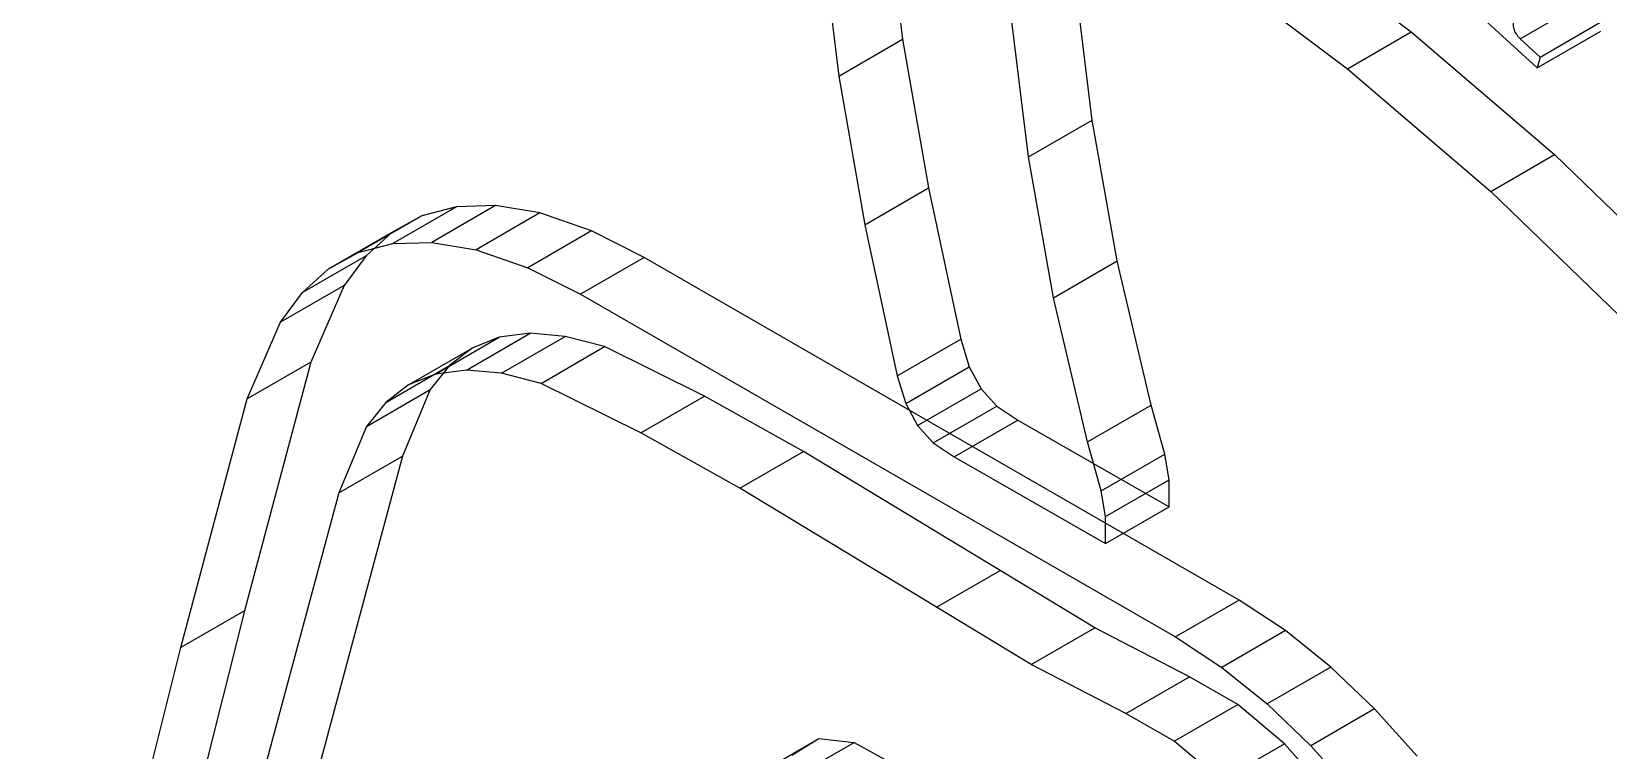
# Paper-space layout 'Sheet2' of a CAD drawing. Header units: inches. Extents: x 0 to 16.3, y 0 to 11.5.
# Drawn here: x 13.232 to 14.108, y 9.899 to 10.299 of the extents above; entities that cross this region are included whole.
import ezdxf

# ---------------------------------------------------------------- set-up
doc = ezdxf.new("R2010")
doc.units = ezdxf.units.IN
doc.header["$MEASUREMENT"] = 0

psp = doc.layouts.new('Sheet2')

# ---------------------------------------------------------------- linework, layer by layer
at = {"color": 7, "linetype": 'Continuous', "lineweight": 25}
for p, q in [((13.705828, 10.375427), (13.715876, 10.29443)), ((13.670473, 10.355016), (13.68052, 10.27402)), ((13.916141, 10.360457), (13.998355, 10.298502)), ((13.880786, 10.340047), (13.963, 10.278092)), ((13.821215, 10.249563), (13.811761, 10.326305)), ((14.068255, 10.278596), (14.016902, 10.325584)), ((14.058931, 10.294723), (14.094286, 10.315133)), ((13.78586, 10.229153), (13.776406, 10.305895)), ((14.070019, 10.28457), (14.105375, 10.30498)), ((13.68052, 10.27402), (13.715876, 10.29443)), ((13.715876, 10.29443), (13.730168, 10.211862)), ((13.963, 10.278092), (13.998355, 10.298502)), ((13.998355, 10.298502), (14.077926, 10.230395)), ((14.058931, 10.294723), (14.070019, 10.28457)), ((14.068255, 10.278596), (14.10361, 10.299006)), ((14.070019, 10.28457), (14.068255, 10.278596)), ((13.68052, 10.27402), (13.694813, 10.191452)), ((13.963, 10.278092), (14.04257, 10.209985)), ((13.78586, 10.229153), (13.821215, 10.249563)), ((13.834973, 10.171314), (13.821215, 10.249563)), ((14.04257, 10.209985), (14.077926, 10.230395)), ((14.077926, 10.230395), (14.154792, 10.155993)), ((13.799617, 10.150904), (13.78586, 10.229153)), ((13.694813, 10.191452), (13.730168, 10.211862)), ((13.730168, 10.211862), (13.748188, 10.127899)), ((14.04257, 10.209985), (14.119436, 10.135583)), ((13.448905, 10.196363), (13.41355, 10.175953)), ((13.448905, 10.196363), (13.432244, 10.187188)), ((13.468043, 10.201417), (13.432688, 10.181007)), ((13.468043, 10.201417), (13.448905, 10.196363)), ((13.489817, 10.202054), (13.454462, 10.181644)), ((13.489817, 10.202054), (13.468043, 10.201417)), ((13.514387, 10.19798), (13.479031, 10.17757)), ((13.514387, 10.19798), (13.489817, 10.202054)), ((13.543098, 10.18801), (13.514387, 10.19798)), ((13.432244, 10.187188), (13.396889, 10.166778)), ((13.432244, 10.187188), (13.417902, 10.174187)), ((13.543098, 10.18801), (13.507743, 10.1676)), ((13.572289, 10.173206), (13.543098, 10.18801)), ((13.694813, 10.191452), (13.712833, 10.107489)), ((13.41355, 10.175953), (13.432688, 10.181007)), ((13.432688, 10.181007), (13.454462, 10.181644)), ((13.454462, 10.181644), (13.479031, 10.17757)), ((13.479031, 10.17757), (13.507743, 10.1676)), ((13.417902, 10.174187), (13.382547, 10.153777)), ((13.396889, 10.166778), (13.41355, 10.175953)), ((13.417902, 10.174187), (13.405719, 10.157657)), ((13.572289, 10.173206), (13.536934, 10.152796)), ((13.902725, 9.98293), (13.572289, 10.173206)), ((13.799617, 10.150904), (13.834973, 10.171314)), ((13.853851, 10.091247), (13.834973, 10.171314)), ((13.382547, 10.153777), (13.396889, 10.166778)), ((13.507743, 10.1676), (13.536934, 10.152796)), ((13.405719, 10.157657), (13.370364, 10.137247)), ((13.370364, 10.137247), (13.382547, 10.153777)), ((13.405719, 10.157657), (13.387196, 10.115188)), ((13.536934, 10.152796), (13.86737, 9.96252)), ((13.818496, 10.070837), (13.799617, 10.150904)), ((13.35184, 10.094778), (13.370364, 10.137247)), ((13.456416, 10.108508), (13.491771, 10.128919)), ((13.473584, 10.11073), (13.508939, 10.131141)), ((13.491771, 10.128919), (13.476862, 10.122898)), ((13.508939, 10.131141), (13.491771, 10.128919)), ((13.493094, 10.109049), (13.528449, 10.129459)), ((13.528449, 10.129459), (13.508939, 10.131141)), ((13.550384, 10.123771), (13.528449, 10.129459)), ((13.712833, 10.107489), (13.748188, 10.127899)), ((13.748188, 10.127899), (13.752916, 10.112494)), ((13.441507, 10.102488), (13.476862, 10.122898)), ((13.476862, 10.122898), (13.464127, 10.113182)), ((13.515029, 10.10336), (13.550384, 10.123771)), ((13.605903, 10.096216), (13.550384, 10.123771)), ((13.387196, 10.115188), (13.350412, 9.977066)), ((13.387196, 10.115188), (13.35184, 10.094778)), ((13.428772, 10.092772), (13.464127, 10.113182)), ((13.456416, 10.108508), (13.441507, 10.102488)), ((13.464127, 10.113182), (13.453485, 10.099877)), ((13.473584, 10.11073), (13.456416, 10.108508)), ((13.493094, 10.109049), (13.473584, 10.11073)), ((13.515029, 10.10336), (13.493094, 10.109049)), ((13.712833, 10.107489), (13.717561, 10.092083)), ((13.717561, 10.092083), (13.752916, 10.112494)), ((13.752916, 10.112494), (13.75942, 10.100336)), ((13.418129, 10.079466), (13.453485, 10.099877)), ((13.441507, 10.102488), (13.428772, 10.092772)), ((13.453485, 10.099877), (13.43814, 10.062911)), ((13.570547, 10.075805), (13.515029, 10.10336)), ((13.724064, 10.079925), (13.75942, 10.100336)), ((13.75942, 10.100336), (13.768242, 10.090727)), ((13.315056, 9.956656), (13.35184, 10.094778)), ((13.428772, 10.092772), (13.418129, 10.079466)), ((13.570547, 10.075805), (13.605903, 10.096216)), ((13.660889, 10.06555), (13.605903, 10.096216)), ((13.717561, 10.092083), (13.724064, 10.079925)), ((13.732887, 10.070317), (13.768242, 10.090727)), ((13.768242, 10.090727), (13.779928, 10.082969)), ((13.818496, 10.070837), (13.853851, 10.091247)), ((13.861434, 10.064095), (13.853851, 10.091247)), ((13.744573, 10.062559), (13.779928, 10.082969)), ((13.779928, 10.082969), (13.863973, 10.034791)), ((13.418129, 10.079466), (13.402784, 10.042501)), ((13.625534, 10.04514), (13.570547, 10.075805)), ((13.724064, 10.079925), (13.732887, 10.070317)), ((13.625534, 10.04514), (13.660889, 10.06555)), ((13.769973, 9.999456), (13.660889, 10.06555)), ((13.732887, 10.070317), (13.744573, 10.062559)), ((13.826078, 10.043685), (13.818496, 10.070837)), ((13.826078, 10.043685), (13.861434, 10.064095)), ((13.863911, 10.049742), (13.861434, 10.064095)), ((13.43814, 10.062911), (13.37913, 9.84379)), ((13.402784, 10.042501), (13.43814, 10.062911)), ((13.744573, 10.062559), (13.828618, 10.01438)), ((13.828556, 10.029332), (13.863911, 10.049742)), ((13.863973, 10.034791), (13.863911, 10.049742)), ((13.402784, 10.042501), (13.343775, 9.823379)), ((13.734617, 9.979046), (13.625534, 10.04514)), ((13.828556, 10.029332), (13.826078, 10.043685)), ((13.828618, 10.01438), (13.828556, 10.029332)), ((13.828618, 10.01438), (13.863973, 10.034791)), ((13.734617, 9.979046), (13.769973, 9.999456)), ((13.822609, 9.967604), (13.769973, 9.999456)), ((13.350412, 9.977066), (13.267435, 9.647595)), ((13.350412, 9.977066), (13.315056, 9.956656)), ((13.787254, 9.947194), (13.734617, 9.979046)), ((13.902725, 9.98293), (13.86737, 9.96252)), ((13.928545, 9.966019), (13.902725, 9.98293)), ((13.787254, 9.947194), (13.822609, 9.967604)), ((13.875235, 9.94038), (13.822609, 9.967604)), ((13.86737, 9.96252), (13.89319, 9.945609)), ((13.928545, 9.966019), (13.89319, 9.945609)), ((13.953645, 9.945802), (13.928545, 9.966019)), ((13.23208, 9.627185), (13.315056, 9.956656)), ((13.83988, 9.91997), (13.787254, 9.947194)), ((13.89319, 9.945609), (13.918289, 9.925392)), ((13.953645, 9.945802), (13.918289, 9.925392)), ((13.977991, 9.922496), (13.953645, 9.945802)), ((13.83988, 9.91997), (13.875235, 9.94038)), ((13.902034, 9.924939), (13.875235, 9.94038)), ((13.866679, 9.904529), (13.902034, 9.924939)), ((13.927988, 9.903114), (13.902034, 9.924939)), ((13.918289, 9.925392), (13.942635, 9.902086)), ((13.866679, 9.904529), (13.83988, 9.91997)), ((13.977991, 9.922496), (13.942635, 9.902086)), ((14.001551, 9.896319), (13.977991, 9.922496)), ((13.633992, 9.885605), (13.669348, 9.906015)), ((13.654297, 9.896826), (13.669348, 9.906015)), ((13.669348, 9.906015), (13.68897, 9.903961)), ((13.653615, 9.883551), (13.68897, 9.903961)), ((13.68897, 9.903961), (13.71248, 9.890841)), ((13.892633, 9.882703), (13.866679, 9.904529)), ((13.892633, 9.882703), (13.927988, 9.903114)), ((13.951799, 9.876309), (13.927988, 9.903114)), ((13.942635, 9.902086), (13.966195, 9.875909))]:
    psp.add_line(p, q, dxfattribs=at)
psp.add_open_spline([(14.055201, 10.305003), (14.055099, 10.304579), (14.054904, 10.303771), (14.054864, 10.30242), (14.055032, 10.301044), (14.055469, 10.299642), (14.056091, 10.298279), (14.056895, 10.296998), (14.05784, 10.295776), (14.058556, 10.295084), (14.058931, 10.294723)], degree=3, knots=[0, 0, 0, 0, 0.1434106, 0.2727921, 0.3948398, 0.5136895, 0.6318682, 0.7486933, 0.8687497, 1, 1, 1, 1], dxfattribs=at)

doc.saveas('drawing.dxf')
